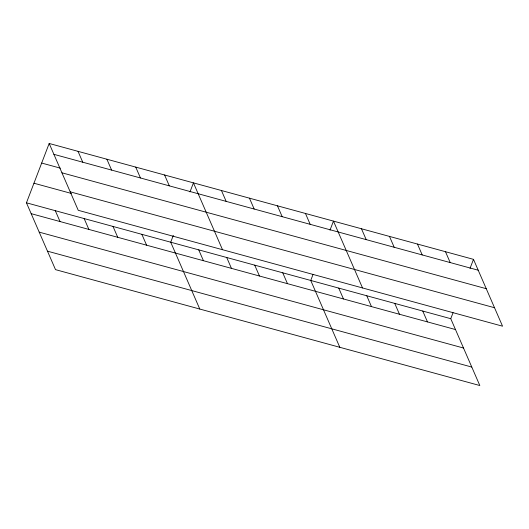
<?xml version="1.0" encoding="UTF-8"?>
<svg xmlns="http://www.w3.org/2000/svg" width="529" height="529" viewBox="0 0 529 529"><rect width="100%" height="100%" fill="white"/><g stroke="black" fill="none" stroke-linecap="round" stroke-linejoin="round"><path stroke-width="0.79" d="M453.069 312.672L450.761 318.696L479.823 385.535L55.512 269.645L26.45 202.805L49.177 143.465L473.488 259.355L502.55 326.195L78.239 210.304L49.177 143.465M173.314 235.431L170.715 242.209L199.777 309.042M189.984 191.908L193.442 182.869L222.504 249.708M313.049 274.425L310.741 280.449L339.803 347.289M330.003 230.148L333.462 221.115L362.53 287.955M470.023 268.395L473.488 259.355M53.898 154.329L478.209 270.22M41.679 163.051L60.392 168.162M61.933 172.804L486.244 288.695M70.205 191.835L494.516 307.726M33.949 183.219L71.382 193.449M26.45 202.805L450.761 318.696M31.171 213.663L455.482 329.554M39.206 232.138L463.516 348.029M47.478 251.169L471.789 367.06M445.484 251.711L450.205 262.569M417.48 244.061L422.202 254.925M422.757 311.045L427.478 321.91M389.476 236.41L394.198 247.274M394.753 303.395L399.474 314.259M361.472 228.759L366.194 239.624M366.749 295.751L371.47 306.608M338.745 288.1L343.466 298.964M305.458 213.465L310.186 224.329M277.454 205.814L282.182 216.678M282.737 272.799L287.459 283.663M249.45 198.17L254.171 209.028M254.727 265.155L259.455 276.012M221.446 190.519L226.167 201.384M226.723 257.504L231.451 268.368M198.719 249.853L203.44 260.718M164.592 174.987L169.313 185.851M135.735 167.111L140.456 177.969M141.865 234.327L146.586 245.185M106.884 159.229L111.606 170.093M113.008 226.445L117.736 237.309M78.028 151.347L82.755 162.211M84.157 218.563L88.879 229.427M55.3 210.681L60.028 221.545"/></g></svg>
